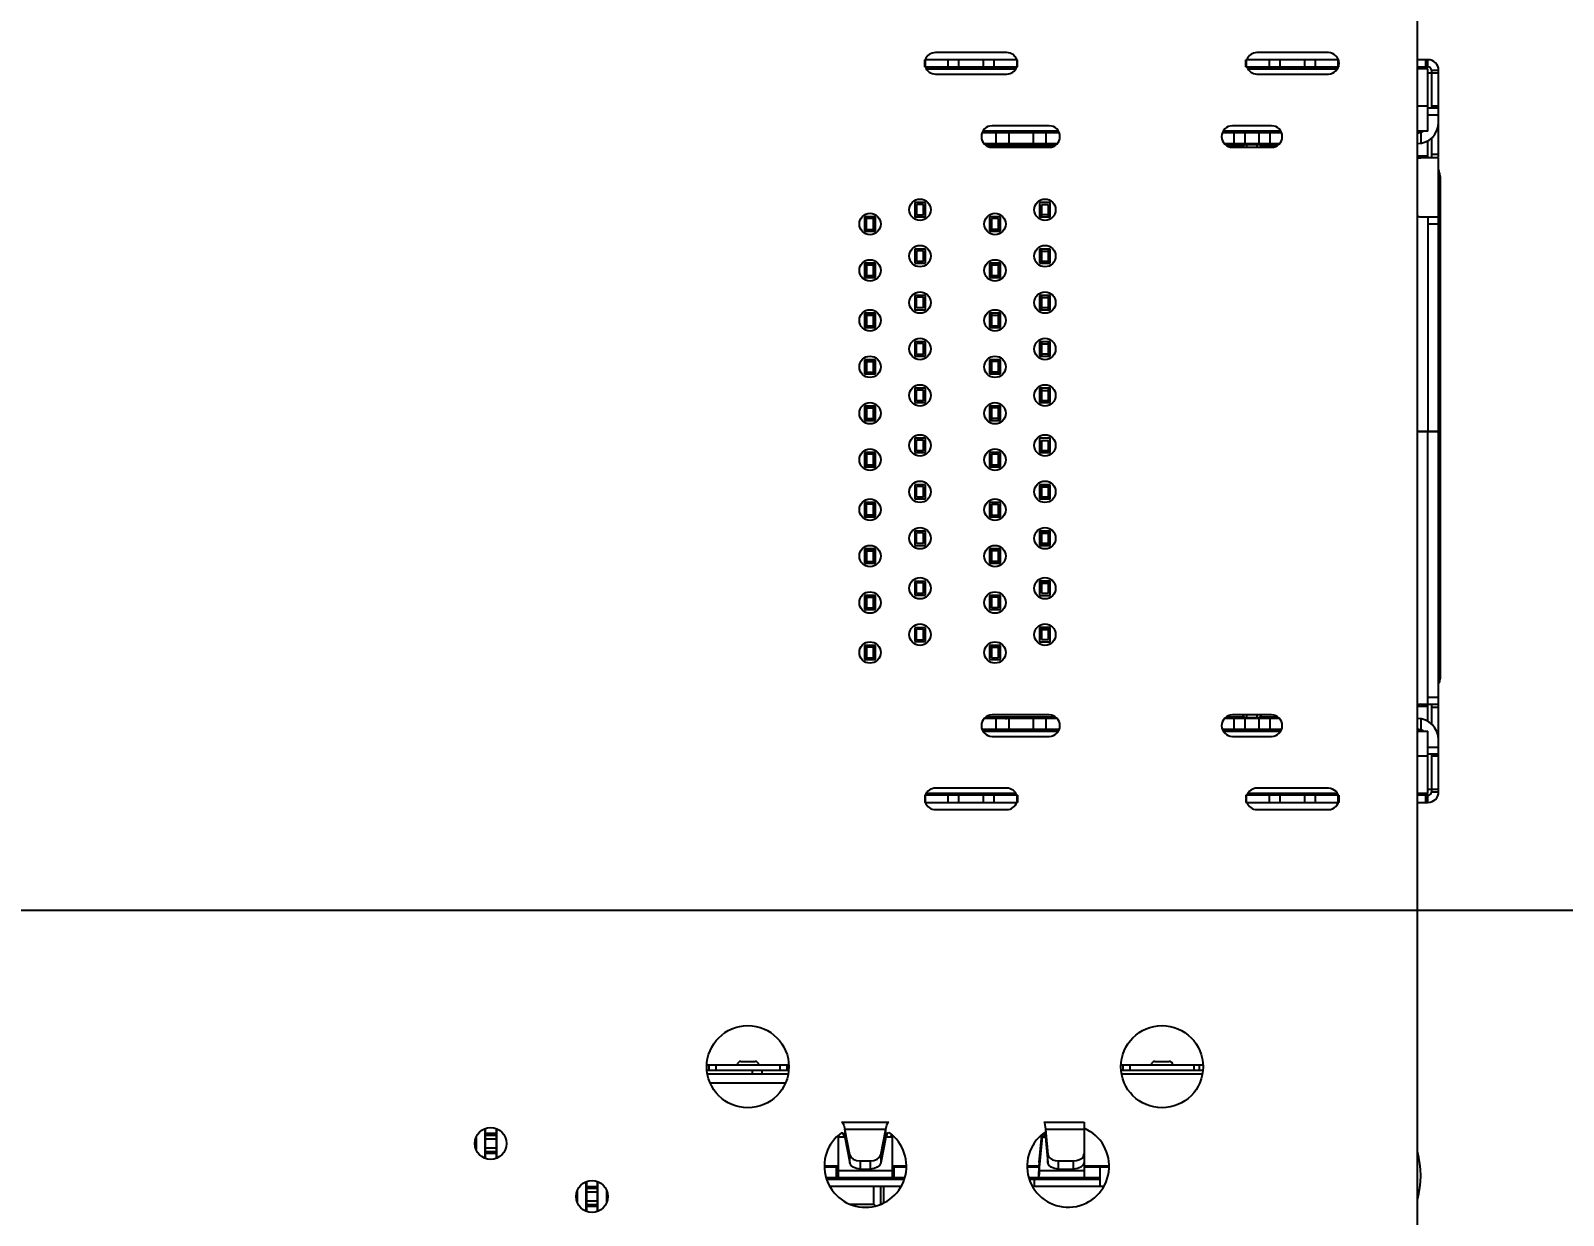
# Model space of a CAD drawing. Header units: millimetres. Extents: x 0 to 841, y 0 to 594.
# Drawn here: x 662.77 to 705.72, y 372.73 to 405.9 of the extents above; entities that cross this region are included whole.
import ezdxf

# ---------------------------------------------------------------- set-up
doc = ezdxf.new("R2010")
doc.units = ezdxf.units.MM
doc.header["$LTSCALE"] = 46.255
doc.layers.get('0').update_dxf_attribs({"linetype": 'CONTINUOUS'})
doc.layers.add('ASSEM_MEM', color=7, linetype='CONTINUOUS')
doc.styles.get("Standard").update_dxf_attribs({"font": 'txt', "width": 0.8})
doc.dimstyles.new('DIMSTYLE_1', dxfattribs={"dimtxt": 3, "dimasz": 2.1, "dimexe": 2, "dimexo": 1, "dimgap": 0.75, "dimtad": 0, "dimtih": 1, "dimtoh": 1, "dimzin": 0, "dimdsep": 46, "dimtxsty": 'STANDARD', "dimblk": '_FILLED', "dimblk1": '_FILLED', "dimblk2": '_FILLED', "dimcen": 0.09, "dimazin": 0, "dimtp": 0.01, "dimtm": 0.01, "dimtfac": 1, "dimtofl": 0, "dimtmove": 0, "dimatfit": 3, "dimldrblk": '_FILLED', "dimfxl": 1, "dimtolj": 1, "dimtzin": 0, "dimarcsym": 0})

# ---------------------------------------------------------------- blocks, each defined once
blk = doc.blocks.new('*D60')
at = {"color": 7, "linetype": 'CONTINUOUS'}
blk.add_line((559.298, 381.275), (726.411, 381.275), dxfattribs=at)
at = {"color": 7, "linetype": 'CONTINUOUS', "insert": (727.911, 385.025), "char_height": 3, "width": 14.4, "attachment_point": 1, "line_spacing_factor": 0.9}
blk.add_mtext('105.37', dxfattribs=at)
blk = doc.blocks.new('_FILLED')
at = {"color": 0, "linetype": 'BYBLOCK'}
blk.add_solid([(0, 0), (-1, 0.167), (-1, -0.167)], dxfattribs=at)
blk = doc.blocks.new('*D64')
at = {"color": 7, "linetype": 'CONTINUOUS'}
blk.add_line((558.148, 381.5), (558.148, 503.183), dxfattribs=at)
at = {"color": 7, "linetype": 'CONTINUOUS', "insert": (554.398, 504.683), "char_height": 3, "width": 14.4, "attachment_point": 1, "rotation": 90, "line_spacing_factor": 0.9}
blk.add_mtext('146.47', dxfattribs=at)

msp = doc.modelspace()

# ---------------------------------------------------------------- linework, layer by layer
at = {"layer": 'ASSEM_MEM', "color": 7, "linetype": 'CONTINUOUS'}
for p, q in [((701.623, 407.64), (701.623, 332.64)), ((690.423, 405.09), (687.823, 405.09)), ((687.823, 404.89), (687.823, 405.09)), ((687.835, 405.09), (687.835, 404.89)), ((690.123, 405.29), (688.123, 405.29)), ((688.482, 404.89), (688.482, 405.09)), ((688.773, 405.09), (688.773, 404.89)), ((689.473, 404.89), (689.473, 405.09)), ((689.764, 405.09), (689.764, 404.89)), ((690.411, 404.89), (690.411, 405.09)), ((690.423, 404.89), (690.423, 405.09)), ((699.423, 405.09), (696.823, 405.09)), ((696.823, 404.89), (696.823, 405.09)), ((696.835, 405.09), (696.835, 404.89)), ((699.133, 405.29), (697.133, 405.29)), ((697.482, 404.89), (697.482, 405.09)), ((697.773, 405.09), (697.773, 404.89)), ((698.473, 404.89), (698.473, 405.09)), ((698.764, 405.09), (698.764, 404.89)), ((699.411, 404.89), (699.411, 405.09)), ((699.423, 404.89), (699.423, 405.09)), ((701.923, 405.09), (701.623, 405.09)), ((701.852, 405.09), (701.852, 404.89)), ((701.923, 404.89), (701.923, 405.09)), ((687.823, 404.89), (690.423, 404.89)), ((687.864, 404.84), (690.383, 404.84)), ((688.123, 404.69), (690.123, 404.69)), ((696.823, 404.89), (699.423, 404.89)), ((696.874, 404.84), (699.393, 404.84)), ((697.133, 404.69), (699.133, 404.69)), ((701.623, 404.89), (701.923, 404.89)), ((701.923, 404.84), (701.623, 404.84)), ((701.923, 403.09), (701.923, 404.84)), ((701.923, 404.719), (702.223, 404.719)), ((702.223, 404.79), (702.023, 404.79)), ((702.023, 404.79), (702.023, 403.742)), ((702.223, 403.742), (702.223, 404.79)), ((701.923, 403.79), (701.623, 403.79)), ((701.923, 403.74), (702.223, 403.74)), ((702.023, 403.8), (702.223, 403.8)), ((702.223, 402.359), (702.223, 403.74)), ((691.313, 403.24), (689.713, 403.24)), ((697.543, 403.24), (696.443, 403.24)), ((702.223, 403.54), (701.923, 403.54)), ((691.587, 403.04), (689.44, 403.04)), ((691.573, 403.09), (689.454, 403.09)), ((689.83, 402.74), (689.83, 403.04)), ((690.177, 403.04), (690.177, 402.74)), ((690.223, 403.09), (690.223, 403.04)), ((690.423, 403.09), (690.423, 403.04)), ((690.87, 402.74), (690.87, 403.04)), ((691.217, 403.04), (691.217, 402.74)), ((697.817, 403.04), (696.17, 403.04)), ((697.803, 403.09), (696.184, 403.09)), ((696.493, 402.74), (696.493, 403.04)), ((696.793, 403.04), (696.793, 402.74)), ((697.193, 402.74), (697.193, 403.04)), ((697.493, 403.04), (697.493, 402.74)), ((701.923, 403.09), (701.623, 403.09)), ((701.723, 403.057), (701.723, 402.749)), ((701.923, 402.34), (701.923, 402.826)), ((702.023, 402.893), (702.023, 402.34)), ((689.504, 402.74), (691.523, 402.74)), ((691.473, 402.69), (689.554, 402.69)), ((689.713, 402.64), (691.313, 402.64)), ((690.723, 402.69), (690.723, 402.74)), ((691.023, 402.74), (691.023, 402.69)), ((696.234, 402.74), (697.753, 402.74)), ((696.729, 402.69), (696.284, 402.69)), ((696.443, 402.64), (697.543, 402.64)), ((696.843, 402.74), (696.843, 402.64)), ((696.843, 402.712), (697.143, 402.712)), ((697.143, 402.64), (697.143, 402.74)), ((697.173, 402.709), (697.143, 402.712)), ((697.703, 402.69), (697.258, 402.69)), ((701.623, 402.4), (701.923, 402.403)), ((702.023, 402.449), (702.223, 402.449)), ((702.223, 402.34), (701.723, 402.34)), ((702.223, 384.59), (702.223, 402.34)), ((702.248, 401.894), (702.248, 387.686)), ((702.273, 387.806), (702.273, 401.775)), ((687.845, 401.09), (687.545, 401.09)), ((687.545, 401.09), (687.545, 400.69)), ((687.845, 400.69), (687.845, 401.09)), ((691.343, 401.09), (691.043, 401.09)), ((691.043, 401.09), (691.043, 400.69)), ((691.343, 400.69), (691.343, 401.09)), ((686.441, 400.69), (686.141, 400.69)), ((686.141, 400.69), (686.141, 400.29)), ((686.193, 400.29), (686.193, 400.69)), ((686.193, 400.677), (686.393, 400.677)), ((686.393, 400.29), (686.393, 400.69)), ((686.441, 400.29), (686.441, 400.69)), ((687.545, 400.69), (687.845, 400.69)), ((687.593, 401.04), (687.593, 400.74)), ((687.794, 401.04), (687.594, 401.04)), ((687.794, 400.74), (687.594, 400.74)), ((687.793, 400.74), (687.793, 401.04)), ((689.943, 400.69), (689.643, 400.69)), ((689.643, 400.69), (689.643, 400.29)), ((689.943, 400.29), (689.943, 400.69)), ((691.043, 400.69), (691.343, 400.69)), ((691.293, 401.03), (691.093, 401.03)), ((691.093, 401.03), (691.093, 400.69)), ((691.293, 400.75), (691.093, 400.75)), ((691.293, 400.69), (691.293, 401.03)), ((701.723, 400.69), (702.223, 400.69)), ((701.923, 400.69), (701.923, 394.69)), ((702.273, 400.79), (702.223, 400.79)), ((686.141, 400.29), (686.441, 400.29)), ((686.393, 400.64), (686.193, 400.64)), ((686.193, 400.34), (686.393, 400.34)), ((686.393, 400.304), (686.193, 400.304)), ((689.643, 400.29), (689.943, 400.29)), ((689.893, 400.64), (689.693, 400.64)), ((689.693, 400.64), (689.693, 400.29)), ((689.893, 400.34), (689.693, 400.34)), ((689.893, 400.29), (689.893, 400.64)), ((702.223, 400.49), (701.923, 400.49)), ((686.441, 399.39), (686.141, 399.39)), ((686.141, 399.39), (686.141, 398.99)), ((686.193, 399.39), (686.193, 398.99)), ((686.193, 399.379), (686.393, 399.379)), ((686.393, 398.99), (686.393, 399.39)), ((686.441, 398.99), (686.441, 399.39)), ((687.845, 399.79), (687.545, 399.79)), ((687.545, 399.79), (687.545, 399.39)), ((687.545, 399.39), (687.845, 399.39)), ((687.593, 399.74), (687.593, 399.44)), ((687.794, 399.74), (687.594, 399.74)), ((687.794, 399.44), (687.594, 399.44)), ((687.793, 399.44), (687.793, 399.74)), ((687.845, 399.39), (687.845, 399.79)), ((689.943, 399.39), (689.643, 399.39)), ((689.643, 399.39), (689.643, 398.99)), ((689.693, 399.39), (689.693, 398.99)), ((689.893, 398.99), (689.893, 399.39)), ((689.943, 398.99), (689.943, 399.39)), ((691.343, 399.79), (691.043, 399.79)), ((691.043, 399.79), (691.043, 399.39)), ((691.043, 399.39), (691.343, 399.39)), ((691.093, 399.79), (691.093, 399.39)), ((691.093, 399.73), (691.293, 399.73)), ((691.093, 399.45), (691.293, 399.45)), ((691.293, 399.39), (691.293, 399.79)), ((691.343, 399.39), (691.343, 399.79)), ((686.141, 398.99), (686.441, 398.99)), ((686.393, 399.34), (686.193, 399.34)), ((686.393, 399.04), (686.193, 399.04)), ((686.393, 399.002), (686.193, 399.002)), ((689.643, 398.99), (689.943, 398.99)), ((689.893, 399.34), (689.693, 399.34)), ((689.893, 399.04), (689.693, 399.04)), ((687.845, 398.49), (687.545, 398.49)), ((687.545, 398.49), (687.545, 398.09)), ((687.545, 398.09), (687.845, 398.09)), ((687.794, 398.44), (687.594, 398.44)), ((687.594, 398.14), (687.594, 398.44)), ((687.794, 398.14), (687.594, 398.14)), ((687.793, 398.14), (687.793, 398.44)), ((687.845, 398.09), (687.845, 398.49)), ((691.343, 398.49), (691.043, 398.49)), ((691.043, 398.49), (691.043, 398.09)), ((691.043, 398.09), (691.343, 398.09)), ((691.093, 398.49), (691.093, 398.09)), ((691.093, 398.43), (691.293, 398.43)), ((691.093, 398.15), (691.293, 398.15)), ((691.293, 398.09), (691.293, 398.49)), ((691.343, 398.09), (691.343, 398.49)), ((686.441, 397.99), (686.141, 397.99)), ((686.141, 397.99), (686.141, 397.59)), ((686.193, 397.99), (686.193, 397.59)), ((686.193, 397.979), (686.393, 397.979)), ((686.193, 397.94), (686.393, 397.94)), ((686.393, 397.59), (686.393, 397.99)), ((686.441, 397.59), (686.441, 397.99)), ((689.943, 397.99), (689.643, 397.99)), ((689.643, 397.99), (689.643, 397.59)), ((689.693, 397.99), (689.693, 397.59)), ((689.693, 397.94), (689.893, 397.94)), ((689.893, 397.59), (689.893, 397.99)), ((689.943, 397.59), (689.943, 397.99)), ((686.141, 397.59), (686.441, 397.59)), ((686.193, 397.64), (686.393, 397.64)), ((686.393, 397.602), (686.193, 397.602)), ((689.643, 397.59), (689.943, 397.59)), ((689.693, 397.64), (689.893, 397.64)), ((687.845, 397.19), (687.545, 397.19)), ((687.545, 397.19), (687.545, 396.79)), ((687.545, 396.79), (687.845, 396.79)), ((687.794, 397.14), (687.594, 397.14)), ((687.594, 396.84), (687.594, 397.14)), ((687.794, 396.84), (687.594, 396.84)), ((687.793, 396.84), (687.793, 397.14)), ((687.845, 396.79), (687.845, 397.19)), ((691.343, 397.19), (691.043, 397.19)), ((691.043, 397.19), (691.043, 396.79)), ((691.043, 396.79), (691.343, 396.79)), ((691.093, 397.19), (691.093, 396.79)), ((691.093, 397.13), (691.293, 397.13)), ((691.093, 396.85), (691.293, 396.85)), ((691.293, 396.79), (691.293, 397.19)), ((691.343, 396.865), (691.293, 396.865)), ((691.343, 396.79), (691.343, 397.19)), ((686.441, 396.69), (686.141, 396.69)), ((686.141, 396.69), (686.141, 396.29)), ((686.193, 396.69), (686.193, 396.29)), ((686.193, 396.677), (686.393, 396.677)), ((686.193, 396.64), (686.393, 396.64)), ((686.393, 396.29), (686.393, 396.69)), ((686.441, 396.29), (686.441, 396.69)), ((689.943, 396.69), (689.643, 396.69)), ((689.643, 396.69), (689.643, 396.29)), ((689.693, 396.69), (689.693, 396.29)), ((689.893, 396.64), (689.693, 396.64)), ((689.893, 396.29), (689.893, 396.69)), ((689.943, 396.365), (689.893, 396.365)), ((689.943, 396.29), (689.943, 396.69)), ((686.141, 396.29), (686.441, 396.29)), ((686.193, 396.34), (686.393, 396.34)), ((686.393, 396.304), (686.193, 396.304)), ((689.643, 396.29), (689.943, 396.29)), ((689.893, 396.34), (689.693, 396.34)), ((687.845, 395.89), (687.545, 395.89)), ((687.545, 395.89), (687.545, 395.49)), ((687.794, 395.84), (687.594, 395.84)), ((687.594, 395.54), (687.594, 395.84)), ((687.794, 395.54), (687.594, 395.54)), ((687.793, 395.54), (687.793, 395.84)), ((687.845, 395.49), (687.845, 395.89)), ((691.343, 395.89), (691.043, 395.89)), ((691.043, 395.89), (691.043, 395.49)), ((691.093, 395.89), (691.093, 395.49)), ((691.093, 395.83), (691.293, 395.83)), ((691.093, 395.55), (691.293, 395.55)), ((691.293, 395.49), (691.293, 395.89)), ((691.293, 395.515), (691.343, 395.515)), ((691.343, 395.865), (691.302, 395.865)), ((691.343, 395.49), (691.343, 395.89)), ((686.441, 395.39), (686.141, 395.39)), ((686.141, 395.39), (686.141, 394.99)), ((686.193, 395.39), (686.193, 394.99)), ((686.193, 395.34), (686.393, 395.34)), ((686.393, 394.99), (686.393, 395.39)), ((686.441, 394.99), (686.441, 395.39)), ((687.545, 395.49), (687.845, 395.49)), ((689.943, 395.39), (689.643, 395.39)), ((689.643, 395.39), (689.643, 394.99)), ((689.693, 395.39), (689.693, 394.99)), ((689.893, 395.34), (689.693, 395.34)), ((689.893, 394.99), (689.893, 395.39)), ((689.943, 395.365), (689.901, 395.365)), ((689.943, 394.99), (689.943, 395.39)), ((691.043, 395.49), (691.343, 395.49)), ((686.141, 394.99), (686.441, 394.99)), ((686.193, 395.04), (686.393, 395.04)), ((689.643, 394.99), (689.943, 394.99)), ((689.893, 395.04), (689.693, 395.04)), ((689.893, 395.015), (689.943, 395.015)), ((701.623, 394.69), (702.223, 394.69)), ((702.223, 394.67), (701.623, 394.67)), ((701.923, 386.554), (701.923, 394.67)), ((687.845, 394.49), (687.545, 394.49)), ((687.545, 394.49), (687.545, 394.09)), ((687.794, 394.44), (687.594, 394.44)), ((687.594, 394.14), (687.594, 394.44)), ((687.793, 394.14), (687.793, 394.44)), ((687.845, 394.09), (687.845, 394.49)), ((691.343, 394.49), (691.043, 394.49)), ((691.043, 394.49), (691.043, 394.09)), ((691.093, 394.43), (691.293, 394.43)), ((691.093, 394.43), (691.093, 394.09)), ((691.293, 394.09), (691.293, 394.43)), ((691.343, 394.09), (691.343, 394.49)), ((686.441, 394.09), (686.141, 394.09)), ((686.141, 394.09), (686.141, 393.69)), ((686.193, 394.09), (686.193, 393.69)), ((686.193, 394.077), (686.393, 394.077)), ((686.393, 394.04), (686.193, 394.04)), ((686.393, 393.69), (686.393, 394.09)), ((686.441, 393.69), (686.441, 394.09)), ((687.545, 394.09), (687.845, 394.09)), ((687.794, 394.14), (687.594, 394.14)), ((689.943, 394.09), (689.643, 394.09)), ((689.643, 394.09), (689.643, 393.69)), ((689.693, 394.09), (689.693, 394.061)), ((689.893, 394.04), (689.693, 394.04)), ((689.693, 394.04), (689.693, 393.69)), ((689.893, 394.061), (689.893, 394.09)), ((689.893, 393.69), (689.893, 394.04)), ((689.893, 394.015), (689.943, 394.015)), ((689.943, 393.69), (689.943, 394.09)), ((691.043, 394.09), (691.343, 394.09)), ((691.093, 394.15), (691.293, 394.15)), ((686.141, 393.69), (686.441, 393.69)), ((686.393, 393.74), (686.193, 393.74)), ((686.393, 393.704), (686.193, 393.704)), ((689.643, 393.69), (689.943, 393.69)), ((689.893, 393.74), (689.693, 393.74)), ((687.845, 393.19), (687.545, 393.19)), ((687.545, 393.19), (687.545, 392.79)), ((687.794, 393.14), (687.594, 393.14)), ((687.594, 392.84), (687.594, 393.14)), ((687.793, 392.84), (687.793, 393.14)), ((687.845, 392.79), (687.845, 393.19)), ((691.343, 393.19), (691.043, 393.19)), ((691.043, 393.19), (691.043, 392.79)), ((691.093, 393.165), (691.293, 393.165)), ((691.093, 393.165), (691.093, 393.135)), ((691.293, 393.153), (691.093, 393.153)), ((691.093, 393.135), (691.293, 393.135)), ((691.093, 393.13), (691.293, 393.13)), ((691.093, 393.13), (691.093, 392.85)), ((691.293, 393.135), (691.293, 393.165)), ((691.293, 392.85), (691.293, 393.13)), ((691.343, 392.79), (691.343, 393.19)), ((686.441, 392.69), (686.141, 392.69)), ((686.141, 392.69), (686.141, 392.29)), ((686.193, 392.29), (686.193, 392.69)), ((686.193, 392.677), (686.393, 392.677)), ((686.393, 392.64), (686.193, 392.64)), ((686.393, 392.29), (686.393, 392.69)), ((686.441, 392.29), (686.441, 392.69)), ((687.545, 392.79), (687.845, 392.79)), ((687.794, 392.84), (687.594, 392.84)), ((689.943, 392.69), (689.643, 392.69)), ((689.643, 392.69), (689.643, 392.29)), ((689.693, 392.64), (689.893, 392.64)), ((689.693, 392.64), (689.693, 392.29)), ((689.893, 392.29), (689.893, 392.64)), ((689.943, 392.29), (689.943, 392.69)), ((691.043, 392.79), (691.343, 392.79)), ((691.093, 392.85), (691.293, 392.85)), ((691.293, 392.843), (691.093, 392.843)), ((691.093, 392.843), (691.093, 392.79)), ((691.343, 392.865), (691.293, 392.865)), ((691.293, 392.79), (691.293, 392.843)), ((686.141, 392.29), (686.441, 392.29)), ((686.393, 392.34), (686.193, 392.34)), ((686.393, 392.304), (686.193, 392.304)), ((689.643, 392.29), (689.943, 392.29)), ((689.693, 392.34), (689.893, 392.34)), ((689.693, 392.326), (689.893, 392.326)), ((689.943, 392.365), (689.893, 392.365)), ((687.845, 391.89), (687.545, 391.89)), ((687.545, 391.89), (687.545, 391.49)), ((687.794, 391.84), (687.594, 391.84)), ((687.594, 391.54), (687.594, 391.84)), ((687.793, 391.54), (687.793, 391.84)), ((687.845, 391.49), (687.845, 391.89)), ((691.343, 391.89), (691.043, 391.89)), ((691.043, 391.89), (691.043, 391.49)), ((691.093, 391.88), (691.293, 391.88)), ((691.093, 391.88), (691.093, 391.5)), ((691.293, 391.868), (691.093, 391.868)), ((691.093, 391.842), (691.293, 391.842)), ((691.093, 391.83), (691.293, 391.83)), ((691.293, 391.5), (691.293, 391.88)), ((691.343, 391.865), (691.302, 391.865)), ((691.343, 391.49), (691.343, 391.89)), ((686.441, 391.39), (686.141, 391.39)), ((686.141, 391.39), (686.141, 390.99)), ((686.193, 391.39), (686.193, 390.99)), ((686.193, 391.377), (686.393, 391.377)), ((686.193, 391.34), (686.393, 391.34)), ((686.393, 390.99), (686.393, 391.39)), ((686.441, 390.99), (686.441, 391.39)), ((687.545, 391.49), (687.845, 391.49)), ((687.794, 391.54), (687.594, 391.54)), ((689.943, 391.39), (689.643, 391.39)), ((689.643, 391.39), (689.643, 390.99)), ((689.693, 391.38), (689.893, 391.38)), ((689.693, 391.38), (689.693, 391)), ((689.893, 391.371), (689.693, 391.371)), ((689.693, 391.35), (689.893, 391.35)), ((689.893, 391.34), (689.693, 391.34)), ((689.893, 391), (689.893, 391.38)), ((689.943, 391.365), (689.901, 391.365)), ((689.943, 390.99), (689.943, 391.39)), ((691.043, 391.49), (691.343, 391.49)), ((691.093, 391.55), (691.293, 391.55)), ((691.293, 391.539), (691.093, 391.539)), ((691.093, 391.511), (691.293, 391.511)), ((691.293, 391.5), (691.093, 391.5)), ((691.293, 391.515), (691.343, 391.515)), ((686.141, 390.99), (686.441, 390.99)), ((686.193, 391.04), (686.393, 391.04)), ((686.393, 391.004), (686.193, 391.004)), ((689.643, 390.99), (689.943, 390.99)), ((689.893, 391.04), (689.693, 391.04)), ((689.893, 391.031), (689.693, 391.031)), ((689.693, 391.01), (689.893, 391.01)), ((689.893, 391), (689.693, 391)), ((689.893, 391.015), (689.943, 391.015)), ((687.845, 390.48), (687.545, 390.48)), ((687.545, 390.48), (687.545, 390.1)), ((687.794, 390.44), (687.594, 390.44)), ((687.594, 390.14), (687.594, 390.44)), ((687.793, 390.14), (687.793, 390.44)), ((687.845, 390.1), (687.845, 390.48)), ((691.343, 390.49), (691.043, 390.49)), ((691.043, 390.49), (691.043, 390.09)), ((691.093, 390.49), (691.093, 390.15)), ((691.093, 390.442), (691.293, 390.442)), ((691.093, 390.43), (691.293, 390.43)), ((691.293, 390.15), (691.293, 390.49)), ((691.343, 390.09), (691.343, 390.49)), ((686.441, 390.09), (686.141, 390.09)), ((686.141, 390.09), (686.141, 389.69)), ((686.193, 390.09), (686.193, 389.69)), ((686.193, 390.077), (686.393, 390.077)), ((686.193, 390.04), (686.393, 390.04)), ((686.393, 389.69), (686.393, 390.09)), ((686.441, 389.69), (686.441, 390.09)), ((687.545, 390.1), (687.845, 390.1)), ((687.794, 390.14), (687.594, 390.14)), ((689.943, 390.09), (689.643, 390.09)), ((689.643, 390.09), (689.643, 389.69)), ((689.693, 390.09), (689.693, 389.74)), ((689.893, 390.055), (689.693, 390.055)), ((689.893, 390.04), (689.693, 390.04)), ((689.893, 389.74), (689.893, 390.09)), ((689.893, 390.015), (689.943, 390.015)), ((689.943, 389.69), (689.943, 390.09)), ((691.043, 390.09), (691.343, 390.09)), ((691.093, 390.15), (691.293, 390.15)), ((686.141, 389.69), (686.441, 389.69)), ((686.193, 389.74), (686.393, 389.74)), ((686.393, 389.704), (686.193, 389.704)), ((689.643, 389.69), (689.943, 389.69)), ((689.893, 389.74), (689.693, 389.74)), ((687.845, 389.18), (687.545, 389.18)), ((687.545, 389.18), (687.545, 388.8)), ((687.794, 389.14), (687.594, 389.14)), ((687.594, 388.84), (687.594, 389.14)), ((687.793, 388.84), (687.793, 389.14)), ((687.845, 388.8), (687.845, 389.18)), ((691.343, 389.19), (691.043, 389.19)), ((691.043, 389.19), (691.043, 388.79)), ((691.093, 389.19), (691.093, 388.85)), ((691.093, 389.162), (691.293, 389.162)), ((691.093, 389.13), (691.293, 389.13)), ((691.293, 388.85), (691.293, 389.19)), ((691.343, 388.79), (691.343, 389.19)), ((686.441, 388.69), (686.141, 388.69)), ((686.141, 388.69), (686.141, 388.29)), ((686.193, 388.69), (686.193, 388.29)), ((686.193, 388.677), (686.393, 388.677)), ((686.393, 388.64), (686.193, 388.64)), ((686.393, 388.29), (686.393, 388.69)), ((686.441, 388.29), (686.441, 388.69)), ((687.545, 388.8), (687.845, 388.8)), ((687.794, 388.84), (687.594, 388.84)), ((689.943, 388.69), (689.643, 388.69)), ((689.643, 388.69), (689.643, 388.29)), ((689.693, 388.69), (689.693, 388.34)), ((689.693, 388.64), (689.893, 388.64)), ((689.893, 388.34), (689.893, 388.69)), ((689.943, 388.29), (689.943, 388.69)), ((691.043, 388.79), (691.343, 388.79)), ((691.093, 388.85), (691.293, 388.85)), ((702.223, 388.79), (702.273, 388.79)), ((686.141, 388.29), (686.441, 388.29)), ((686.193, 388.34), (686.393, 388.34)), ((686.393, 388.304), (686.193, 388.304)), ((689.643, 388.29), (689.943, 388.29)), ((689.693, 388.34), (689.893, 388.34)), ((701.923, 386.978), (701.623, 386.98)), ((701.723, 387.04), (702.223, 387.04)), ((701.923, 387.24), (702.223, 387.24)), ((702.023, 387.04), (702.023, 386.487)), ((702.223, 386.952), (702.023, 386.952)), ((691.523, 386.64), (689.504, 386.64)), ((689.554, 386.69), (691.473, 386.69)), ((691.313, 386.74), (689.713, 386.74)), ((689.83, 386.34), (689.83, 386.64)), ((690.177, 386.64), (690.177, 386.34)), ((690.723, 386.64), (690.723, 386.69)), ((690.87, 386.34), (690.87, 386.64)), ((691.023, 386.69), (691.023, 386.64)), ((691.217, 386.64), (691.217, 386.34)), ((697.753, 386.64), (696.234, 386.64)), ((696.284, 386.69), (696.729, 386.69)), ((697.543, 386.74), (696.443, 386.74)), ((696.493, 386.34), (696.493, 386.64)), ((696.793, 386.64), (696.793, 386.34)), ((696.814, 386.671), (696.843, 386.669)), ((696.843, 386.74), (696.843, 386.64)), ((696.843, 386.669), (697.143, 386.669)), ((697.143, 386.64), (697.143, 386.74)), ((697.193, 386.34), (697.193, 386.64)), ((697.258, 386.69), (697.703, 386.69)), ((697.493, 386.64), (697.493, 386.34)), ((701.723, 386.632), (701.723, 386.323)), ((689.44, 386.34), (691.587, 386.34)), ((689.454, 386.29), (691.573, 386.29)), ((689.713, 386.14), (691.313, 386.14)), ((690.223, 386.34), (690.223, 386.29)), ((690.423, 386.34), (690.423, 386.29)), ((696.17, 386.34), (697.817, 386.34)), ((696.184, 386.29), (697.803, 386.29)), ((696.443, 386.14), (697.543, 386.14)), ((701.623, 386.29), (701.923, 386.29)), ((701.923, 384.54), (701.923, 386.29)), ((701.923, 385.84), (702.223, 385.84)), ((702.223, 385.64), (701.923, 385.64)), ((702.023, 385.64), (702.023, 384.59)), ((701.923, 385.59), (701.623, 385.59)), ((702.023, 385.6), (702.223, 385.6)), ((690.423, 384.49), (687.823, 384.49)), ((687.823, 384.49), (687.823, 384.29)), ((687.835, 384.49), (687.835, 384.29)), ((690.383, 384.54), (687.864, 384.54)), ((690.123, 384.69), (688.123, 384.69)), ((688.482, 384.29), (688.482, 384.49)), ((688.773, 384.49), (688.773, 384.29)), ((689.473, 384.29), (689.473, 384.49)), ((689.764, 384.49), (689.764, 384.29)), ((690.411, 384.29), (690.411, 384.49)), ((690.423, 384.49), (690.423, 384.29)), ((699.423, 384.49), (696.823, 384.49)), ((696.823, 384.49), (696.823, 384.29)), ((696.835, 384.49), (696.835, 384.29)), ((699.393, 384.54), (696.874, 384.54)), ((699.133, 384.69), (697.133, 384.69)), ((697.482, 384.29), (697.482, 384.49)), ((697.773, 384.49), (697.773, 384.29)), ((698.473, 384.29), (698.473, 384.49)), ((698.764, 384.49), (698.764, 384.29)), ((699.411, 384.29), (699.411, 384.49)), ((699.423, 384.49), (699.423, 384.29)), ((701.923, 384.54), (701.623, 384.54)), ((701.923, 384.49), (701.623, 384.49)), ((701.852, 384.49), (701.852, 384.29)), ((701.923, 384.662), (702.223, 384.662)), ((701.923, 384.29), (701.923, 384.49)), ((702.023, 384.59), (702.223, 384.59)), ((687.823, 384.29), (690.423, 384.29)), ((688.123, 384.09), (690.123, 384.09)), ((696.823, 384.29), (699.423, 384.29)), ((697.133, 384.09), (699.133, 384.09)), ((701.623, 384.29), (701.923, 384.29)), ((682.673, 377.04), (683.073, 377.04)), ((694.273, 377.04), (694.673, 377.04)), ((681.728, 376.94), (684.008, 376.94)), ((681.738, 376.79), (683.998, 376.79)), ((681.758, 376.69), (683.978, 376.69)), ((681.773, 376.94), (681.773, 376.79)), ((681.973, 376.94), (681.973, 376.79)), ((682.99, 376.79), (682.99, 376.69)), ((683.269, 376.69), (683.269, 376.79)), ((683.773, 376.79), (683.773, 376.94)), ((683.973, 376.79), (683.973, 376.94)), ((693.333, 376.94), (695.613, 376.94)), ((693.343, 376.79), (695.604, 376.79)), ((693.363, 376.69), (695.584, 376.69)), ((693.373, 376.94), (693.373, 376.79)), ((693.573, 376.94), (693.573, 376.79)), ((695.373, 376.79), (695.373, 376.94)), ((695.523, 376.79), (695.523, 376.94)), ((681.812, 376.44), (683.924, 376.44)), ((685.494, 375.34), (686.823, 375.34)), ((691.166, 375.34), (692.288, 375.34)), ((692.288, 375.34), (692.288, 373.79)), ((675.263, 374.571), (675.263, 374.91)), ((675.523, 375.14), (675.513, 375.14)), ((675.513, 374.34), (675.513, 375.14)), ((675.523, 374.327), (675.523, 375.153)), ((675.823, 375.015), (675.523, 375.015)), ((675.823, 374.965), (675.523, 374.965)), ((675.823, 374.332), (675.823, 375.149)), ((675.833, 375.14), (675.823, 375.14)), ((675.833, 374.34), (675.833, 375.14)), ((685.408, 373.79), (685.408, 374.931)), ((685.408, 374.927), (685.584, 374.927)), ((685.526, 375.026), (685.494, 375.04)), ((685.584, 375.143), (686.733, 375.143)), ((685.725, 374.422), (685.584, 375.143)), ((685.584, 375.143), (685.584, 374.917)), ((685.584, 374.917), (685.725, 374.196)), ((686.592, 374.422), (686.733, 375.143)), ((686.733, 374.917), (686.592, 374.196)), ((686.733, 374.917), (686.733, 375.143)), ((686.733, 374.927), (686.908, 374.927)), ((686.908, 374.931), (686.888, 374.978)), ((686.908, 374.964), (686.908, 373.79)), ((691.033, 374.204), (691.107, 374.97)), ((691.033, 373.972), (691.126, 374.927)), ((691.126, 374.927), (691.126, 374.982)), ((691.126, 374.927), (691.207, 374.927)), ((691.207, 374.917), (691.195, 374.984)), ((691.207, 375.143), (692.288, 375.143)), ((691.207, 375.143), (691.272, 374.436)), ((691.207, 375.143), (691.207, 374.917)), ((691.207, 374.917), (691.272, 374.21)), ((675.823, 374.865), (675.523, 374.865)), ((675.523, 374.615), (675.823, 374.615)), ((675.523, 374.515), (675.823, 374.515)), ((675.523, 374.465), (675.823, 374.465)), ((675.523, 374.34), (675.513, 374.34)), ((675.833, 374.34), (675.823, 374.34)), ((685.015, 374.115), (685.408, 374.115)), ((685.016, 374.09), (685.408, 374.09)), ((685.349, 373.79), (685.349, 374.09)), ((685.725, 374.196), (685.725, 374.422)), ((686.022, 374.25), (686.295, 374.25)), ((686.022, 374.024), (686.022, 374.25)), ((686.295, 374.25), (686.295, 374.024)), ((686.592, 374.422), (686.592, 374.196)), ((686.908, 374.115), (687.311, 374.115)), ((686.908, 374.09), (687.31, 374.09)), ((686.968, 373.79), (686.968, 374.09)), ((690.695, 374.115), (691.018, 374.115)), ((690.696, 374.09), (691.017, 374.09)), ((691.019, 374.109), (691.017, 374.011)), ((691.018, 374.104), (691.019, 374.109)), ((691.024, 374.132), (691.019, 374.109)), ((691.033, 374.204), (691.033, 373.972)), ((691.272, 374.21), (691.272, 374.436)), ((691.571, 374.25), (691.988, 374.25)), ((691.571, 374.024), (691.571, 374.25)), ((691.988, 374.25), (691.988, 374.024)), ((692.288, 374.115), (692.991, 374.115)), ((692.288, 374.09), (692.99, 374.09)), ((692.738, 373.54), (692.738, 374.09)), ((678.353, 373.655), (678.343, 373.655)), ((678.343, 372.855), (678.343, 373.655)), ((678.353, 372.845), (678.353, 373.666)), ((678.653, 372.845), (678.653, 373.666)), ((678.663, 373.655), (678.653, 373.655)), ((678.663, 372.855), (678.663, 373.655)), ((685.076, 373.79), (687.251, 373.79)), ((685.086, 373.74), (687.241, 373.74)), ((686.908, 373.972), (685.408, 373.972)), ((686.022, 374.024), (686.295, 374.024)), ((690.756, 373.79), (692.738, 373.79)), ((690.766, 373.74), (692.738, 373.74)), ((690.898, 373.54), (690.898, 373.74)), ((691.015, 373.801), (691.015, 373.799)), ((692.288, 373.972), (691.033, 373.972)), ((691.571, 374.024), (691.988, 374.024)), ((678.093, 373.107), (678.093, 373.404)), ((678.653, 373.53), (678.353, 373.53)), ((678.653, 373.48), (678.353, 373.48)), ((678.653, 373.38), (678.353, 373.38)), ((678.913, 373.404), (678.913, 373.107)), ((685.184, 373.54), (687.142, 373.54)), ((686.398, 373.04), (686.398, 373.54)), ((686.598, 373.042), (686.598, 373.54)), ((686.668, 373.54), (686.668, 373.086)), ((690.864, 373.54), (692.822, 373.54)), ((678.353, 372.855), (678.343, 372.855)), ((678.353, 373.13), (678.653, 373.13)), ((678.353, 373.03), (678.653, 373.03)), ((678.353, 372.98), (678.653, 372.98)), ((678.663, 372.855), (678.653, 372.855)), ((685.736, 373.04), (686.398, 373.04)), ((686.398, 373.04), (686.43, 373.008))]:
    msp.add_line(p, q, dxfattribs=at)
for points in [[(696.68, 402.733), (696.698, 402.724), (696.718, 402.707), (696.733, 402.685), (696.742, 402.657), (696.743, 402.64)], [(696.787, 402.702), (696.775, 402.697), (696.766, 402.691), (696.759, 402.684), (696.753, 402.677), (696.749, 402.669), (696.746, 402.661), (696.744, 402.653), (696.744, 402.647), (696.743, 402.642), (696.743, 402.64)], [(696.814, 402.71), (696.8, 402.707), (696.787, 402.702)], [(696.843, 402.712), (696.829, 402.711), (696.814, 402.71)], [(697.243, 402.64), (697.243, 402.647), (697.242, 402.658), (697.238, 402.669), (697.233, 402.678), (697.228, 402.684), (697.223, 402.689), (697.215, 402.695), (697.194, 402.704), (697.173, 402.709)], [(697.243, 402.64), (697.248, 402.669), (697.263, 402.7), (697.285, 402.721), (697.297, 402.729), (697.33, 402.739)], [(696.743, 386.74), (696.739, 386.711), (696.724, 386.681), (696.702, 386.659), (696.69, 386.652), (696.657, 386.641)], [(696.743, 386.74), (696.744, 386.734), (696.745, 386.723), (696.749, 386.712), (696.753, 386.703), (696.758, 386.697), (696.763, 386.692), (696.772, 386.685), (696.793, 386.676), (696.814, 386.671)], [(697.143, 386.669), (697.158, 386.669), (697.173, 386.671)], [(697.173, 386.671), (697.187, 386.674), (697.2, 386.678)], [(697.2, 386.678), (697.211, 386.683), (697.221, 386.69), (697.228, 386.697), (697.234, 386.704), (697.238, 386.712), (697.241, 386.72), (697.242, 386.727), (697.243, 386.734), (697.243, 386.738), (697.243, 386.74)], [(697.307, 386.647), (697.289, 386.657), (697.269, 386.673), (697.254, 386.696), (697.245, 386.724), (697.243, 386.74)], [(685.494, 375.34), (685.524, 375.32), (685.554, 375.257), (685.584, 375.143)], [(686.733, 375.143), (686.761, 375.251), (686.79, 375.317), (686.823, 375.34)], [(691.166, 375.34), (691.18, 375.32), (691.194, 375.258), (691.207, 375.143)], [(685.584, 374.917), (685.557, 374.984), (685.526, 375.026)], [(686.823, 375.04), (686.792, 375.027), (686.763, 374.988), (686.733, 374.917)], [(691.139, 374.991), (691.138, 374.989), (691.126, 374.927)], [(691.195, 374.984), (691.181, 375.026), (691.166, 375.04)], [(685.725, 374.422), (685.758, 374.354), (685.824, 374.299), (685.916, 374.263), (686.022, 374.25)], [(686.022, 374.024), (685.914, 374.038), (685.824, 374.073), (685.759, 374.126), (685.725, 374.196)], [(686.295, 374.25), (686.401, 374.263), (686.493, 374.299), (686.559, 374.354), (686.592, 374.422)], [(686.592, 374.196), (686.558, 374.127), (686.493, 374.073), (686.404, 374.038), (686.295, 374.024)], [(691.018, 374.104), (691.017, 374.04), (691.015, 373.884), (691.015, 373.799)], [(691.033, 374.204), (691.029, 374.164), (691.024, 374.132)], [(691.272, 374.436), (691.291, 374.377), (691.335, 374.326), (691.4, 374.285), (691.481, 374.259), (691.571, 374.25)], [(691.571, 374.024), (691.457, 374.039), (691.364, 374.078), (691.3, 374.136), (691.272, 374.21)], [(691.988, 374.25), (692.081, 374.26), (692.165, 374.288), (692.231, 374.332), (692.274, 374.386), (692.288, 374.447)], [(692.288, 374.221), (692.264, 374.143), (692.2, 374.081), (692.107, 374.04), (691.988, 374.024)], [(691.017, 374.011), (691.016, 373.908), (691.015, 373.801)], [(691.033, 373.972), (691.027, 373.893), (691.021, 373.836), (691.015, 373.801)], [(691.015, 373.799), (691.016, 373.795), (691.024, 373.791), (691.039, 373.79)]]:
    msp.add_lwpolyline(points, dxfattribs=at)
for centre, radius in [((687.693, 400.89), 0.3), ((691.193, 400.89), 0.3), ((686.293, 400.49), 0.3), ((689.793, 400.49), 0.3), ((687.693, 399.59), 0.3), ((691.193, 399.59), 0.3), ((686.293, 399.19), 0.3), ((689.793, 399.19), 0.3), ((687.693, 398.29), 0.3), ((691.193, 398.29), 0.3), ((686.293, 397.79), 0.3), ((689.793, 397.79), 0.3), ((687.693, 396.99), 0.3), ((691.193, 396.99), 0.3), ((686.293, 396.49), 0.3), ((689.793, 396.49), 0.3), ((687.693, 395.69), 0.3), ((691.193, 395.69), 0.3), ((686.293, 395.19), 0.3), ((689.793, 395.19), 0.3), ((687.693, 394.29), 0.3), ((691.193, 394.29), 0.3), ((686.293, 393.89), 0.3), ((689.793, 393.89), 0.3), ((687.693, 392.99), 0.3), ((691.193, 392.99), 0.3), ((686.293, 392.49), 0.3), ((689.793, 392.49), 0.3), ((687.693, 391.69), 0.3), ((691.193, 391.69), 0.3), ((686.293, 391.19), 0.3), ((689.793, 391.19), 0.3), ((687.693, 390.29), 0.3), ((691.193, 390.29), 0.3), ((686.293, 389.89), 0.3), ((689.793, 389.89), 0.3), ((687.693, 388.99), 0.3), ((691.193, 388.99), 0.3), ((686.293, 388.49), 0.3), ((689.793, 388.49), 0.3), ((682.868, 376.89), 1.15), ((694.473, 376.89), 1.15), ((675.663, 374.74), 0.445), ((678.503, 373.255), 0.445)]:
    msp.add_circle(centre, radius, dxfattribs=at)
for centre, radius, start, end in [((688.123, 404.99), 0.3, 90, 160.6483), ((690.123, 404.99), 0.3, 18.7409, 90), ((697.133, 404.99), 0.3, 90, 161.1574), ((699.133, 404.99), 0.3, 270, 90), ((701.923, 404.79), 0.3, 0, 90), ((688.123, 404.99), 0.3, 198.7409, 270), ((690.123, 404.99), 0.3, 270, 340.6483), ((697.133, 404.99), 0.3, 198.2311, 270), ((701.923, 404.79), 0.1, 0, 90), ((689.713, 402.94), 0.3, 90, 270), ((691.313, 402.94), 0.3, 270, 90), ((696.443, 402.94), 0.3, 90, 270), ((697.543, 402.94), 0.3, 270, 90), ((701.623, 403.34), 0.6, 270, 360), ((701.623, 403.34), 0.3, 270, 302.8223), ((690.123, 402.54), 0.5, 157.331, 162.5123), ((690.123, 402.54), 0.2, 90, 130.6164), ((701.723, 402.54), 0.2, 240, 270), ((702.523, 402.014), 0.3, 180, 203.5565), ((701.973, 401.775), 0.3, 0, 23.5565), ((701.723, 400.89), 0.2, 240, 270), ((701.973, 387.806), 0.3, 336.4435, 360), ((702.523, 387.566), 0.3, 156.4435, 168.2218), ((701.723, 386.84), 0.2, 90, 120), ((689.713, 386.44), 0.3, 90, 270), ((690.123, 386.84), 0.5, 197.4875, 202.669), ((690.123, 386.84), 0.2, 229.3836, 270), ((691.313, 386.44), 0.3, 270, 90), ((696.443, 386.44), 0.3, 90, 270), ((697.543, 386.44), 0.3, 270, 90), ((701.623, 386.04), 0.6, 0, 90), ((701.623, 386.04), 0.3, 57.1777, 90), ((688.123, 384.39), 0.3, 90, 160.6483), ((690.123, 384.39), 0.3, 18.7409, 90), ((697.133, 384.39), 0.3, 90, 161.1574), ((699.133, 384.39), 0.3, 270, 90), ((701.923, 384.59), 0.3, 270, 360), ((701.923, 384.59), 0.1, 270, 360), ((688.123, 384.39), 0.3, 198.7409, 270), ((690.123, 384.39), 0.3, 270, 340.6483), ((697.133, 384.39), 0.3, 198.2311, 270), ((682.673, 376.94), 0.1, 90, 180), ((683.073, 376.94), 0.1, 0, 90), ((694.273, 376.94), 0.1, 90, 180), ((694.673, 376.94), 0.1, 0, 90), ((686.163, 374.105), 1.15, 125.3291, 54.7768), ((691.843, 374.105), 1.15, 125.9812, 67.5), ((699.121, 373.84), 2.602, 344.8611, 15.1389)]:
    msp.add_arc(centre, radius, start, end, dxfattribs=at)

# ---------------------------------------------------------------- dimensions: what is measured, and where the dimension line sits
at = {"color": 7, "linetype": 'CONTINUOUS'}
for feature_location, offset, dtype, origin, picture, middle in [((558.148413215, 381.500339129), (0, 121.682256963), 1, (704.623413146, 380.500339129), '*D64', (555.89840277, 512.182609878)), ((559.298413284, 381.275339129), (167.113010914, 0), 0, (558.298413284, 486.640339129), '*D60', (735.411433655, 383.525343597))]:
    dim = msp.add_ordinate_dim(feature_location=feature_location, offset=offset, dtype=dtype, origin=origin, dimstyle='DIMSTYLE_1', override={"dimtad": 1, "dimtih": 0, "dimtoh": 0}, dxfattribs=at)
    dim.commit()
    dim.dimension.update_dxf_attribs({"geometry": picture, "text_midpoint": middle})

doc.saveas('drawing.dxf')
